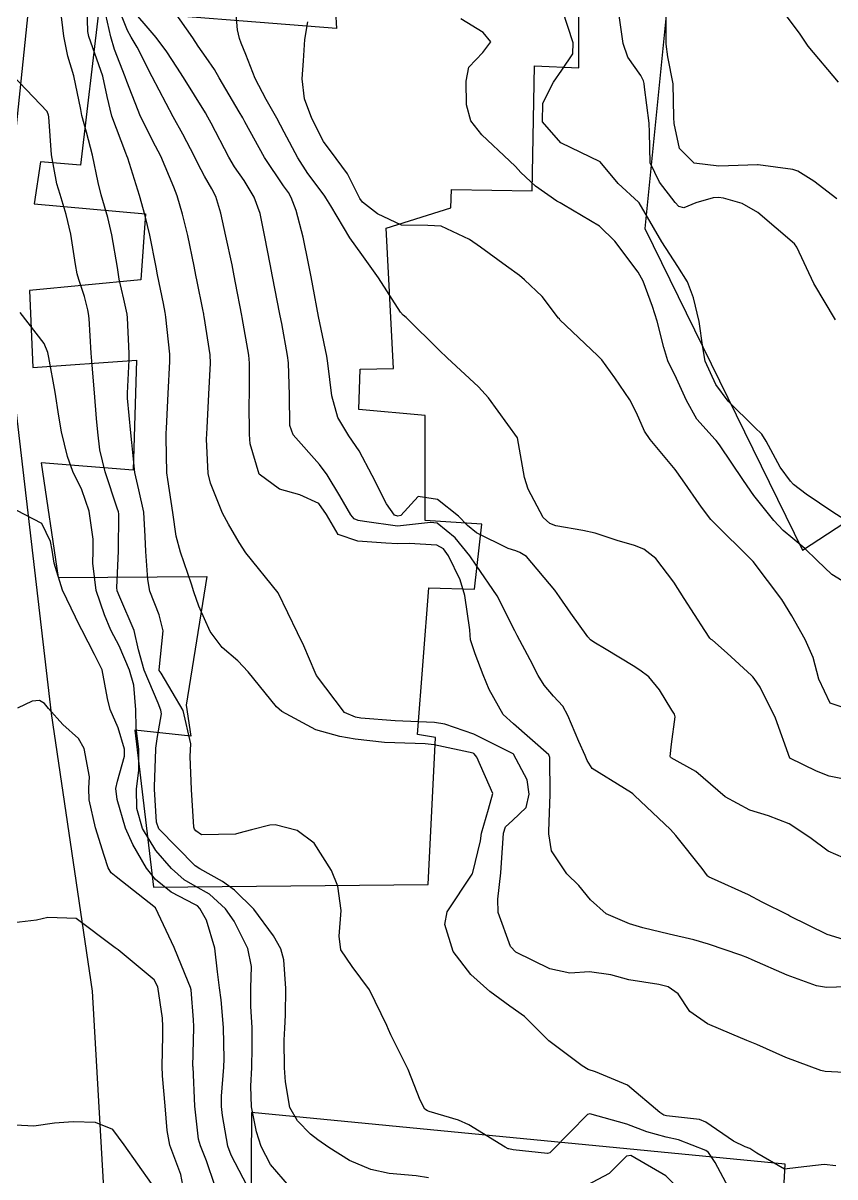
# Model space of a CAD drawing. Header units: metres. Extents: x 318500 to 325275, y 7408834 to 7428799.
# Drawn here: x 323560.3 to 323601.4, y 7419381.5 to 7419439.9 of the extents above; entities that cross this region are included whole.
import ezdxf

# ---------------------------------------------------------------- set-up
doc = ezdxf.new("R2010")
doc.units = ezdxf.units.M
doc.header["$MEASUREMENT"] = 0
for name, color, linetype in [('Curvas de Nivel 1m', 11, 'Continuous'), ('Curvas de Nivel 5m', 15, 'Continuous'), ('Edificações', 30, 'Continuous'), ('Vias Primárias', 230, 'Continuous')]:
    doc.layers.add(name, color=color, linetype=linetype)

msp = doc.modelspace()

# ---------------------------------------------------------------- linework, layer by layer
at = {"layer": 'Curvas de Nivel 1m', "flags": 128}
for points, elevation in [([(323602.429, 7419391.153), (323600.926, 7419391.103), (323600.429, 7419391.176), (323598.935, 7419391.721), (323597.177, 7419392.496), (323596.948, 7419392.593), (323596.593, 7419392.734), (323594.958, 7419393.289), (323594.222, 7419393.5), (323592.965, 7419393.801), (323591.648, 7419394.122), (323590.972, 7419394.309), (323589.785, 7419394.822), (323588.987, 7419395.526), (323588.409, 7419396.254), (323587.801, 7419396.848), (323587.017, 7419398.015), (323586.892, 7419398.862), (323586.894, 7419399), (323586.945, 7419400.862), (323586.938, 7419402.722), (323586.883, 7419402.863), (323585.103, 7419404.431), (323584.581, 7419404.895), (323583.866, 7419406.166), (323583.56, 7419406.906), (323583.151, 7419407.964), (323582.92, 7419408.676), (323582.905, 7419408.914), (323582.895, 7419409.183), (323582.642, 7419410.918), (323582.407, 7419411.717), (323581.818, 7419412.931), (323581.562, 7419413.273), (323581.225, 7419413.47), (323579.812, 7419413.547), (323579.226, 7419413.532), (323578.639, 7419413.563), (323577.227, 7419413.661), (323576.232, 7419414.007), (323575.636, 7419415.014), (323575.248, 7419415.566), (323574.285, 7419416.004), (323573.259, 7419416.286), (323572.23, 7419417.06), (323571.773, 7419418.585), (323571.745, 7419419.066), (323571.73, 7419420.651), (323571.745, 7419421.066), (323571.751, 7419422.659), (323571.715, 7419423.066), (323571.379, 7419424.974), (323571.361, 7419425.07), (323571.042, 7419426.721), (323570.971, 7419427.076), (323570.858, 7419427.629), (323570.548, 7419429.083), (323570.29, 7419430.244), (323570.036, 7419431.091), (323569.844, 7419431.475), (323569.47, 7419432.125), (323569.136, 7419432.765), (323568.961, 7419433.108), (323568.366, 7419434.248), (323567.88, 7419435.124), (323567.52, 7419435.788), (323566.826, 7419437.137), (323566.054, 7419438.646), (323565.754, 7419439.148), (323565.565, 7419439.481), (323564.907, 7419441.16)], 762), ([(323602.18, 7419397.491), (323601.02, 7419397.986), (323600.083, 7419398.684), (323599.04, 7419399.38), (323597.993, 7419399.769), (323597.05, 7419400.066), (323595.814, 7419400.742), (323595.066, 7419401.386), (323594.33, 7419402.018), (323593.079, 7419402.713), (323593.039, 7419402.74), (323593.018, 7419402.781), (323593.089, 7419403.395), (323593.283, 7419404.777), (323593.248, 7419404.914), (323593.115, 7419405.124), (323592.486, 7419406.146), (323591.944, 7419406.798), (323591.488, 7419407.149), (323591.146, 7419407.366), (323589.793, 7419408.184), (323589.157, 7419408.552), (323588.997, 7419408.671), (323588.86, 7419408.834), (323588.004, 7419410.021), (323587.425, 7419410.856), (323587.195, 7419411.186), (323585.761, 7419412.882), (323585.427, 7419413.092), (323585.223, 7419413.174), (323584.821, 7419413.297), (323583.232, 7419414.081), (323582.778, 7419414.46), (323582.324, 7419414.924), (323581.253, 7419415.778), (323580.283, 7419415.926), (323579.392, 7419414.968), (323579.24, 7419414.93), (323579.075, 7419414.972), (323578.668, 7419415.557), (323577.956, 7419416.983), (323577.289, 7419418.228), (323576.77, 7419418.998), (323576.219, 7419419.916), (323575.903, 7419421.011), (323575.7, 7419422.659), (323575.647, 7419423.016), (323575.371, 7419424.389), (323575.242, 7419425.022), (323574.945, 7419426.576), (323574.857, 7419427.028), (323574.729, 7419427.711), (323574.454, 7419429.035), (323574.099, 7419430.392), (323573.854, 7419431.044), (323573.708, 7419431.292), (323573.466, 7419431.624), (323572.507, 7419433.06), (323571.507, 7419434.864), (323571.399, 7419435.072), (323571.214, 7419435.375), (323570.212, 7419437.09), (323569.965, 7419437.514), (323569.55, 7419438.127), (323569.149, 7419438.699), (323568.872, 7419439.11), (323567.587, 7419440.933)], 764), ([(323596.102, 7419380.737), (323595.302, 7419382.256), (323594.96, 7419382.749), (323594.821, 7419382.857), (323593.449, 7419383.393), (323592.828, 7419383.532), (323591.835, 7419383.8), (323590.834, 7419384.194), (323588.962, 7419384.706), (323588.839, 7419384.681), (323587.05, 7419382.857), (323586.934, 7419382.743), (323586.818, 7419382.702), (323585.085, 7419382.886), (323584.864, 7419382.933), (323584.821, 7419382.947), (323584.681, 7419383.032), (323582.832, 7419384.147), (323582.311, 7419384.394), (323580.839, 7419384.83), (323580.752, 7419384.855), (323580.615, 7419384.943), (323580.385, 7419385.409), (323579.773, 7419386.956), (323578.896, 7419388.696), (323578.771, 7419388.971), (323578.692, 7419389.182), (323577.821, 7419390.981), (323576.937, 7419392.151), (323576.369, 7419392.999), (323576.271, 7419393.69), (323576.374, 7419394.999), (323576.206, 7419396.215), (323575.897, 7419397.007), (323575.021, 7419398.401), (323574.148, 7419399.033), (323573.034, 7419399.321), (323572.775, 7419399.312), (323571.836, 7419399.062), (323571.201, 7419398.895), (323571.027, 7419398.855), (323569.312, 7419398.81), (323569.029, 7419399.018), (323568.958, 7419399.101), (323568.927, 7419399.206), (323568.816, 7419401.104), (323568.743, 7419402.772), (323568.764, 7419403.105), (323568.779, 7419403.41), (323568.391, 7419405.111), (323567.271, 7419406.995), (323567.175, 7419407.129), (323567.177, 7419407.166), (323567.377, 7419409.127), (323567.172, 7419409.941), (323566.706, 7419411.135), (323566.602, 7419411.733), (323566.491, 7419413.137), (323566.467, 7419413.899), (323566.392, 7419415.138), (323566.144, 7419416.254), (323565.943, 7419417.143), (323565.789, 7419418.648), (323565.745, 7419419.146), (323565.577, 7419420.888), (323565.57, 7419421.148), (323565.662, 7419422.83), (323565.664, 7419423.147), (323565.57, 7419424.956), (323565.548, 7419425.148), (323565.387, 7419425.894), (323565.158, 7419426.914), (323565.113, 7419427.154), (323565.06, 7419427.5), (323564.784, 7419429.16), (323564.576, 7419430.03), (323564.247, 7419431.168), (323564.093, 7419431.798), (323563.797, 7419433.175), (323563.498, 7419434.352), (323563.268, 7419435.184), (323563.209, 7419435.491), (323562.864, 7419437.19), (323562.55, 7419438.195), (323562.347, 7419439.198), (323562.19, 7419440.592)], 759), ([(323602.229, 7419393.389), (323600.967, 7419393.773), (323599.085, 7419394.698), (323599.023, 7419394.742), (323598.981, 7419394.766), (323597.677, 7419395.409), (323596.991, 7419395.787), (323595.119, 7419396.628), (323594.999, 7419396.677), (323594.954, 7419396.705), (323594.915, 7419396.751), (323594.644, 7419397.117), (323593.316, 7419398.776), (323593.035, 7419399.085), (323591.214, 7419400.808), (323591.133, 7419400.882), (323591.061, 7419400.94), (323590.718, 7419401.159), (323589.073, 7419402.165), (323588.822, 7419402.579), (323588.72, 7419402.835), (323588.397, 7419403.534), (323587.847, 7419404.849), (323587.59, 7419405.326), (323587.124, 7419405.821), (323586.643, 7419406.378), (323586.344, 7419406.872), (323585.939, 7419407.669), (323585.276, 7419408.888), (323585.164, 7419409.131), (323584.266, 7419410.899), (323583.213, 7419412.448), (323582.886, 7419412.915), (323582.141, 7419413.838), (323581.236, 7419414.578), (323580.908, 7419414.617), (323579.235, 7419414.425), (323577.564, 7419414.659), (323577.237, 7419414.716), (323577.032, 7419414.787), (323576.875, 7419414.995), (323576.309, 7419415.949), (323575.67, 7419417.014), (323575.278, 7419417.539), (323573.96, 7419419.04), (323573.78, 7419419.518), (323573.77, 7419421.043), (323573.713, 7419422.676), (323573.667, 7419423.045), (323573.374, 7419424.664), (323573.3, 7419425.051), (323573.282, 7419425.15), (323572.909, 7419427.055), (323572.786, 7419427.679), (323572.519, 7419429.059), (323572.278, 7419430.232), (323571.984, 7419431.065), (323571.468, 7419431.9), (323570.982, 7419432.585), (323570.692, 7419433.082), (323569.805, 7419434.796), (323569.642, 7419435.098), (323569.513, 7419435.32), (323568.399, 7419437.117), (323568.062, 7419437.639), (323567.553, 7419438.414), (323567.019, 7419439.135), (323565.585, 7419440.806)], 763), ([(323601.993, 7419414.662), (323601.247, 7419415.134), (323599.905, 7419416.045), (323599.268, 7419416.534), (323599.109, 7419416.702), (323598.587, 7419417.404), (323597.884, 7419418.721), (323597.661, 7419419.082), (323597.307, 7419419.409), (323595.965, 7419420.744), (323595.333, 7419421.588), (323594.796, 7419422.766), (323594.669, 7419423.458), (323594.496, 7419424.769), (323594.2, 7419425.964), (323593.895, 7419426.775), (323593.412, 7419427.554), (323592.599, 7419428.792), (323591.459, 7419430.766), (323591.418, 7419430.811), (323590.385, 7419431.742), (323589.48, 7419432.84), (323587.494, 7419433.81), (323586.563, 7419434.874), (323586.58, 7419435.818), (323587.114, 7419436.866), (323587.546, 7419437.482), (323588.098, 7419438.311), (323588.112, 7419438.854), (323587.585, 7419440.509)], 768), ([(323601.382, 7419424.86), (323600.296, 7419426.691), (323599.427, 7419428.532), (323599.313, 7419428.702), (323597.453, 7419430.276), (323596.66, 7419430.742), (323595.716, 7419431.01), (323595.463, 7419431.033), (323595.204, 7419431.021), (323594.32, 7419430.771), (323593.709, 7419430.524), (323593.457, 7419430.593), (323593.278, 7419430.783), (323592.488, 7419431.812), (323592.016, 7419432.802), (323591.983, 7419434.323), (323591.968, 7419434.803), (323591.72, 7419436.625), (323591.702, 7419436.808), (323591.674, 7419436.941), (323591.544, 7419437.215), (323590.874, 7419438.141), (323590.653, 7419438.824), (323590.518, 7419439.769), (323590.362, 7419440.828)], 769), ([(323601.542, 7419436.876), (323599.997, 7419438.696), (323599.57, 7419439.349), (323598.545, 7419440.716)], 771), ([(323602.774, 7419386.748), (323600.873, 7419386.855), (323600.65, 7419386.897), (323598.883, 7419387.561), (323597.403, 7419388.211), (323596.895, 7419388.424), (323596.141, 7419388.738), (323594.905, 7419389.253), (323594.026, 7419389.878), (323593.422, 7419390.772), (323592.925, 7419391.135), (323592.457, 7419391.257), (323590.93, 7419391.488), (323590.019, 7419391.734), (323588.936, 7419391.896), (323587.952, 7419391.827), (323586.938, 7419392.035), (323585.219, 7419392.886), (323584.954, 7419393.169), (323584.32, 7419394.897), (323584.313, 7419395.57), (323584.452, 7419396.895), (323584.496, 7419397.407), (323584.596, 7419398.894), (323584.7, 7419399.228), (323585.04, 7419399.544), (323585.733, 7419400.197), (323585.897, 7419400.877), (323585.784, 7419401.596), (323585.096, 7419402.89), (323585.08, 7419402.904), (323585.045, 7419402.926), (323583.095, 7419403.913), (323581.626, 7419404.408), (323581.103, 7419404.49), (323579.508, 7419404.559), (323579.104, 7419404.579), (323577.374, 7419404.719), (323577.107, 7419404.762), (323576.554, 7419404.998), (323575.138, 7419406.878), (323575.069, 7419407.021), (323574.497, 7419408.373), (323574.169, 7419409.035), (323573.19, 7419411.05), (323571.559, 7419413.067), (323571.225, 7419413.593), (323570.68, 7419414.524), (323570.37, 7419415.083), (323569.763, 7419416.592), (323569.653, 7419417.094), (323569.574, 7419418.818), (323569.586, 7419419.096), (323569.605, 7419419.397), (323569.692, 7419421.094), (323569.77, 7419422.667), (323569.75, 7419423.094), (323569.452, 7419425.026), (323569.438, 7419425.099), (323569.429, 7419425.148), (323569.383, 7419425.376), (323569.093, 7419426.8), (323569.031, 7419427.106), (323568.94, 7419427.574), (323568.616, 7419429.112), (323568.36, 7419430.202), (323568.09, 7419431.121), (323567.911, 7419431.57), (323567.475, 7419432.614), (323567.251, 7419433.132), (323566.986, 7419433.637), (323566.228, 7419435.143), (323565.536, 7419436.907), (323565.451, 7419437.151), (323564.912, 7419438.518), (323564.724, 7419439.163), (323564.47, 7419440.273)], 761), ([(323602.886, 7419404.879), (323601.122, 7419405.477), (323600.545, 7419406.679), (323600.25, 7419407.783), (323599.858, 7419408.69), (323599.178, 7419409.897), (323598.673, 7419410.708), (323597.218, 7419412.629), (323597.129, 7419412.731), (323595.239, 7419414.614), (323595.164, 7419414.676), (323595.074, 7419414.752), (323594.617, 7419415.392), (323593.655, 7419416.774), (323593.278, 7419417.283), (323592.015, 7419418.799), (323591.729, 7419419.229), (323591.313, 7419420.149), (323590.984, 7419420.813), (323590.228, 7419421.93), (323589.559, 7419422.828), (323589.353, 7419423.048), (323587.449, 7419424.859), (323587.42, 7419424.899), (323587.381, 7419424.948), (323586.554, 7419426.035), (323585.663, 7419426.886), (323585.403, 7419427.091), (323584.742, 7419427.565), (323583.424, 7419428.536), (323582.88, 7419428.918), (323581.44, 7419429.586), (323580.767, 7419429.624), (323579.44, 7419429.648), (323578.214, 7419430.217), (323577.457, 7419430.799), (323577.327, 7419430.992), (323576.704, 7419432.233), (323576.123, 7419433.01), (323575.493, 7419433.878), (323574.903, 7419435.029), (323574.532, 7419436.027), (323574.408, 7419437.037), (323574.471, 7419437.958), (323574.547, 7419439.035), (323574.691, 7419439.916)], 766), ([(323602.913, 7419410.934), (323601.21, 7419411.976), (323600.457, 7419412.681), (323599.836, 7419413.301), (323599.231, 7419413.799), (323598.74, 7419414.212), (323598.266, 7419414.715), (323597.259, 7419415.979), (323596.726, 7419416.735), (323595.511, 7419418.534), (323595.359, 7419418.749), (323595.301, 7419418.811), (323594.378, 7419419.831), (323593.852, 7419420.772), (323593.337, 7419421.896), (323592.914, 7419422.787), (323592.695, 7419423.455), (323592.371, 7419424.795), (323592.122, 7419425.534), (323591.653, 7419426.806), (323591.407, 7419427.269), (323590.224, 7419428.828), (323589.441, 7419429.596), (323587.636, 7419430.679), (323587.459, 7419430.77), (323587.294, 7419430.862), (323586.205, 7419431.617), (323585.474, 7419432.312), (323585.193, 7419432.61), (323584.894, 7419432.899), (323583.499, 7419434.207), (323582.932, 7419434.926), (323582.719, 7419435.732), (323582.7, 7419436.928), (323582.847, 7419437.627), (323583.555, 7419438.375), (323583.96, 7419438.914), (323583.567, 7419439.389), (323582.44, 7419440.068)], 767), ([(323580.798, 7419381.479), (323580.175, 7419381.574), (323578.801, 7419381.687), (323577.882, 7419381.901), (323576.81, 7419382.353), (323575.753, 7419383.006), (323575.2, 7419383.391), (323574.827, 7419383.68), (323574.163, 7419384.36), (323573.792, 7419385.036), (323573.571, 7419386.328), (323573.51, 7419387.04), (323573.504, 7419388.428), (323573.534, 7419389.04), (323573.559, 7419389.692), (323573.576, 7419391.04), (323573.485, 7419392.498), (323573.329, 7419393.044), (323572.96, 7419393.718), (323571.961, 7419395.06), (323570.99, 7419396.024), (323570.379, 7419396.465), (323569.233, 7419397.096), (323569.002, 7419397.252), (323567.161, 7419399.128), (323567.035, 7419399.458), (323566.934, 7419401.131), (323566.933, 7419401.26), (323567.003, 7419403.131), (323567.009, 7419403.203), (323567.09, 7419403.792), (323567.299, 7419404.935), (323567.266, 7419405.128), (323567.115, 7419405.468), (323566.417, 7419407.137), (323566.127, 7419408.164), (323565.915, 7419409.142), (323565.185, 7419410.831), (323565.051, 7419411.152), (323565.025, 7419411.32), (323565.117, 7419413.152), (323565.134, 7419415.046), (323565.119, 7419415.152), (323565.055, 7419415.341), (323564.436, 7419417.163), (323564.178, 7419418.276), (323564.067, 7419419.168), (323564.007, 7419419.869), (323563.904, 7419421.171), (323563.76, 7419422.758), (323563.731, 7419423.174), (323563.627, 7419424.925), (323563.605, 7419425.177), (323563.569, 7419425.364), (323563.389, 7419426.031), (323563.104, 7419426.892), (323563.021, 7419427.186), (323562.941, 7419427.653), (323562.7, 7419429.191), (323562.466, 7419430.174), (323562.162, 7419431.199), (323562.003, 7419431.74), (323561.719, 7419433.206), (323561.593, 7419435.125), (323561.577, 7419435.209), (323561.513, 7419435.396), (323559.759, 7419437.228)], 758), ([(323573.76, 7419381.035), (323572.807, 7419382.154), (323572.328, 7419383.055), (323572.09, 7419383.795), (323571.844, 7419385.06), (323571.814, 7419386.102), (323571.853, 7419387.06), (323571.881, 7419388.064), (323571.874, 7419389.06), (323571.819, 7419390.153), (323571.816, 7419391.061), (323571.844, 7419392.153), (323571.663, 7419393.063), (323570.971, 7419394.446), (323570.521, 7419395.077), (323569.719, 7419395.821), (323568.991, 7419396.225), (323568.432, 7419396.546), (323567.797, 7419397.118), (323567.013, 7419398.026), (323566.327, 7419399.137), (323566.036, 7419400.15), (323566.021, 7419401.14), (323566.144, 7419402.064), (323566.149, 7419403.139), (323566.016, 7419404.221), (323565.986, 7419405.141), (323565.892, 7419406.379), (323565.668, 7419407.145), (323565.152, 7419408.376), (323564.878, 7419408.875), (323564.725, 7419409.157), (323564.4, 7419409.933), (323563.983, 7419411.168), (323563.822, 7419412.56), (323563.833, 7419413.171), (323563.829, 7419413.774), (323563.634, 7419415.174), (323563.256, 7419416.255), (323562.811, 7419417.187), (323562.533, 7419417.94), (323562.228, 7419419.196), (323562.098, 7419419.989), (323561.905, 7419421.201), (323561.599, 7419422.954), (323561.543, 7419423.207), (323561.357, 7419423.665), (323560.135, 7419425.222)], 757), ([(323571.623, 7419381.062), (323570.813, 7419382.619), (323570.641, 7419383.073), (323570.376, 7419384.618), (323570.326, 7419385.078), (323570.324, 7419385.601), (323570.447, 7419387.076), (323570.468, 7419387.484), (323570.434, 7419389.077), (323570.307, 7419390.472), (323570.22, 7419391.081), (323570.126, 7419391.889), (323569.994, 7419393.084), (323569.563, 7419394.499), (323569.237, 7419395.096), (323569.109, 7419395.226), (323568.982, 7419395.295), (323567.781, 7419395.911), (323566.994, 7419396.562), (323566.528, 7419397.135), (323565.838, 7419398.321), (323565.476, 7419399.146), (323565.052, 7419400.597), (323564.986, 7419401.151), (323565.064, 7419401.537), (323565.423, 7419402.8), (323565.419, 7419403.147), (323565.096, 7419404.231), (323564.7, 7419405.156), (323564.559, 7419405.717), (323564.288, 7419407.163), (323563.909, 7419407.93), (323563.254, 7419409.179), (323563.163, 7419409.374), (323562.281, 7419411.194), (323561.861, 7419412.549), (323561.762, 7419413.202), (323561.677, 7419413.655), (323561.233, 7419414.557), (323559.973, 7419415.223)], 756), ([(323568.374, 7419381.106), (323568.262, 7419381.644), (323567.717, 7419383.117), (323567.571, 7419383.863), (323567.475, 7419385.12), (323567.349, 7419386.636), (323567.33, 7419387.123), (323567.358, 7419388.658), (323567.359, 7419389.123), (323567.334, 7419389.553), (323567.109, 7419391.127), (323566.925, 7419391.492), (323565.095, 7419393.002), (323564.949, 7419393.103), (323564.886, 7419393.151), (323562.971, 7419394.586), (323561.536, 7419394.637), (323560.969, 7419394.495), (323559.817, 7419394.371)], 754), ([(323566.791, 7419381.189), (323565.402, 7419383.144), (323564.828, 7419383.91), (323563.946, 7419384.278), (323562.831, 7419384.305), (323561.878, 7419384.242), (323560.829, 7419384.093), (323559.903, 7419384.145)], 753), ([(323593.59, 7419380.768), (323592.802, 7419381.581), (323591.028, 7419382.596), (323590.816, 7419382.565), (323589.934, 7419381.688), (323588.794, 7419381.078)], 758)]:
    msp.add_lwpolyline(points, dxfattribs=dict(at, elevation=elevation))
at = {"layer": 'Curvas de Nivel 5m', "flags": 128}
for points, elevation in [([(323601.402, 7419382.073), (323600.812, 7419382.142), (323599.497, 7419382.002), (323598.808, 7419381.913), (323597.411, 7419382.721), (323597.058, 7419382.962), (323596.823, 7419383.034), (323596.227, 7419383.335), (323594.835, 7419384.292), (323594.502, 7419384.421), (323592.838, 7419384.611), (323592.706, 7419384.65), (323592.505, 7419384.785), (323590.86, 7419386.151), (323589.25, 7419386.826), (323588.872, 7419386.949), (323588.572, 7419387.137), (323586.893, 7419388.4), (323586.412, 7419388.867), (323585.652, 7419389.623), (323584.913, 7419390.152), (323583.896, 7419390.9), (323582.933, 7419391.763), (323582.054, 7419392.923), (323581.617, 7419394.284), (323581.744, 7419394.929), (323582.999, 7419396.834), (323583.025, 7419396.885), (323583.033, 7419396.91), (323583.421, 7419398.51), (323583.48, 7419398.906), (323583.832, 7419400.118), (323584.05, 7419400.9), (323583.243, 7419402.744), (323583.109, 7419402.91), (323583.08, 7419402.93), (323583.053, 7419402.938), (323581.086, 7419403.362), (323580.623, 7419403.411), (323579.087, 7419403.464), (323578.57, 7419403.493), (323577.09, 7419403.659), (323576.311, 7419403.782), (323575.096, 7419404.119), (323573.387, 7419405.046), (323573.114, 7419405.29), (323571.675, 7419407.065), (323571.145, 7419407.611), (323570.365, 7419408.294), (323569.759, 7419409.091), (323569.179, 7419410.373), (323568.925, 7419411.104), (323568.807, 7419411.495), (323568.247, 7419413.115), (323568.033, 7419413.923), (323567.862, 7419415.121), (323567.606, 7419416.784), (323567.558, 7419417.126), (323567.524, 7419418.899), (323567.526, 7419419.127), (323567.54, 7419419.364), (323567.632, 7419421.125), (323567.72, 7419422.749), (323567.714, 7419423.125), (323567.519, 7419424.987), (323567.496, 7419425.128), (323567.479, 7419425.226), (323567.385, 7419425.674), (323567.09, 7419427.133), (323567.018, 7419427.522), (323566.699, 7419429.137), (323566.465, 7419430.119), (323566.177, 7419431.143), (323565.59, 7419433.038), (323565.542, 7419433.149), (323565.482, 7419433.284), (323564.771, 7419435.161), (323564.549, 7419436.14), (323564.325, 7419437.168), (323564.127, 7419437.752), (323563.618, 7419439.179), (323563.564, 7419439.434), (323563.51, 7419441.181)], 760), ([(323602.166, 7419401.562), (323601.071, 7419401.778), (323600.433, 7419402.039), (323599.08, 7419402.7), (323598.357, 7419404.711), (323597.57, 7419406.287), (323597.269, 7419406.728), (323597.213, 7419406.801), (323597.141, 7419406.879), (323595.899, 7419407.996), (323595.159, 7419408.658), (323595.106, 7419408.697), (323595.03, 7419408.752), (323594.771, 7419409.151), (323593.732, 7419410.772), (323593.202, 7419411.596), (323592.305, 7419412.794), (323591.685, 7419413.264), (323591.226, 7419413.444), (323590.348, 7419413.699), (323589.232, 7419414.063), (323588.607, 7419414.212), (323587.236, 7419414.437), (323586.929, 7419414.557), (323586.607, 7419414.869), (323585.844, 7419416.298), (323585.657, 7419416.884), (323585.3, 7419418.89), (323583.835, 7419420.905), (323583.328, 7419421.47), (323581.75, 7419422.934), (323581.355, 7419423.302), (323579.674, 7419424.966), (323579.511, 7419425.098), (323579.383, 7419425.25), (323578.272, 7419426.981), (323577.418, 7419428.167), (323576.819, 7419428.999), (323575.852, 7419430.616), (323575.61, 7419431.018), (323575.55, 7419431.108), (323575.462, 7419431.227), (323574.697, 7419432.257), (323574.192, 7419433.039), (323573.5, 7419434.353), (323573.133, 7419435.054), (323572.593, 7419435.99), (323572.031, 7419437.065), (323571.552, 7419438.274), (323571.328, 7419438.843), (323571.232, 7419439.075), (323571.132, 7419439.511), (323571.007, 7419441.086)], 765), ([(323601.463, 7419430.982), (323600.293, 7419431.87), (323599.477, 7419432.368), (323599.229, 7419432.455), (323597.48, 7419432.692), (323597.441, 7419432.692), (323595.479, 7419432.632), (323594.244, 7419432.772), (323593.491, 7419433.522), (323593.231, 7419434.784), (323593.212, 7419435.087), (323593.17, 7419436.786), (323592.913, 7419438.149), (323592.813, 7419438.791), (323592.823, 7419440.036)], 770), ([(323569.993, 7419381.082), (323569.563, 7419382.335), (323569.257, 7419383.093), (323569.165, 7419383.436), (323568.974, 7419385.098), (323568.887, 7419387.082), (323568.883, 7419387.1), (323568.93, 7419389.069), (323568.931, 7419389.1), (323568.928, 7419389.127), (323568.904, 7419389.469), (323568.789, 7419390.973), (323568.756, 7419391.102), (323568.646, 7419391.382), (323567.934, 7419393.115), (323566.98, 7419395.13), (323564.995, 7419396.688), (323564.745, 7419396.901), (323564.596, 7419397.156), (323564.396, 7419397.773), (323563.954, 7419399.166), (323563.631, 7419400.592), (323563.616, 7419401.172), (323563.644, 7419401.749), (323563.371, 7419403.176), (323563.087, 7419403.679), (323562.293, 7419404.387), (323561.575, 7419405.203), (323561.365, 7419405.458), (323561.116, 7419405.602), (323560.748, 7419405.582), (323560.009, 7419405.221)], 755)]:
    msp.add_lwpolyline(points, dxfattribs=dict(at, elevation=elevation))
at = {"layer": 'Edificações'}
for points in [[(323592.927, 7419441.293), (323591.75, 7419429.468), (323599.712, 7419413.203), (323602.254, 7419414.859), (323605.404, 7419411.216), (323618.613, 7419421.538), (323621.874, 7419418.061), (323638.921, 7419430.801), (323632.286, 7419438.31), (323630.161, 7419440.218), (323626.237, 7419437.444), (323622.17, 7419444.943)], [(323576.035, 7419441.359), (323576.139, 7419439.583), (323564.116, 7419440.531), (323563.201, 7419432.671), (323561.177, 7419432.837), (323560.845, 7419430.716), (323566.486, 7419430.219), (323566.254, 7419426.871), (323560.612, 7419426.341), (323560.778, 7419422.451), (323566.021, 7419422.815), (323565.854, 7419417.255), (323561.205, 7419417.63), (323562.056, 7419411.825), (323569.579, 7419411.878), (323568.537, 7419405.373), (323568.776, 7419403.809), (323565.946, 7419404.112), (323566.892, 7419396.163), (323580.775, 7419396.3), (323581.153, 7419403.732), (323580.234, 7419403.891), (323580.813, 7419411.301), (323583.127, 7419411.233), (323583.501, 7419414.53), (323580.634, 7419414.706), (323580.635, 7419420.021), (323577.266, 7419420.327), (323577.334, 7419422.366), (323579.035, 7419422.4), (323578.665, 7419429.491), (323581.932, 7419430.522), (323581.966, 7419431.44), (323586.049, 7419431.372), (323586.155, 7419437.705), (323588.401, 7419437.603), (323588.406, 7419442.396)], [(323598.568, 7419377.105), (323598.846, 7419382.157), (323571.852, 7419384.772), (323571.815, 7419379.666)]]:
    msp.add_lwpolyline(points, dxfattribs=at)
at = {"layer": 'Vias Primárias'}
for points in [[(323715.644, 7420145.548, 0), (323709.04, 7420132.939)], [(323831.088, 7420001.787, 0), (323833.844, 7420008.443, 0.220888)], [(323574.393, 7419500.252), (323567.87, 7419489.249, 0.102881), (323565.039, 7419480.989), (323562.965, 7419468.055), (323561.833, 7419452.891), (323559.947, 7419434.642), (323559.945, 7419420.169), (323561.706, 7419404.946), (323563.783, 7419390.914), (323564.476, 7419378.891), (323563.974, 7419364.983), (323562.34, 7419349.951), (323559.195, 7419336.805), (323557.992, 7419328.057, 0.630909), (323571.191, 7419317.001, -0.059962), (323595.667, 7419331.122, -0.457356), (323619.204, 7419313.97, -0.143271), (323617.119, 7419287.419, 0.348406), (323621.748, 7419283.699, 0.076059), (323668.88, 7419291.086)]]:
    msp.add_lwpolyline(points, format="xyb", dxfattribs=at)

doc.saveas('drawing.dxf')
